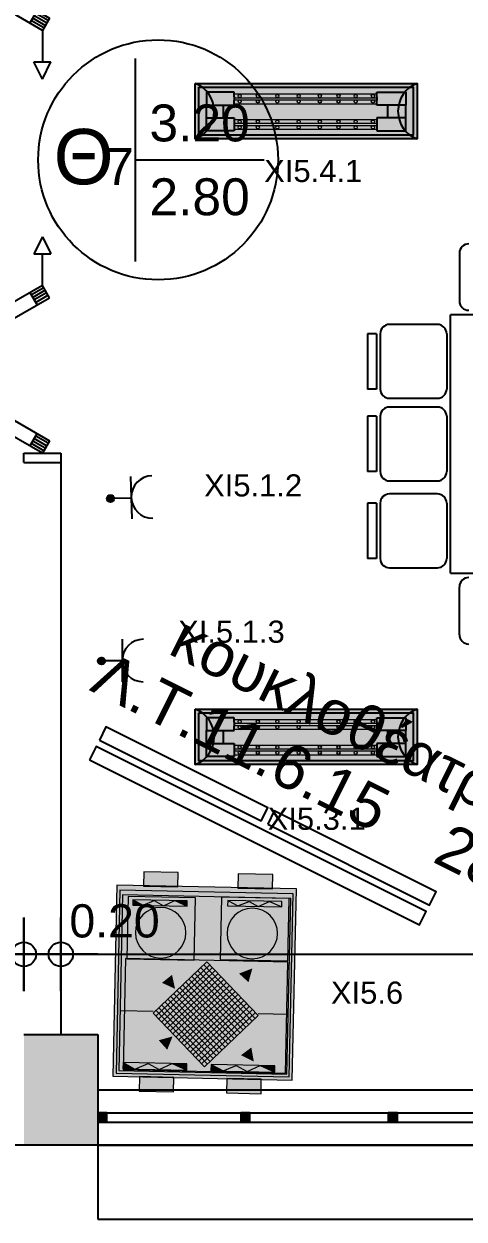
# Model space of a CAD drawing. Header units: metres. Extents: x 0 to 132, y -109 to 310.
# Drawn here: x 22.02 to 24.4, y 13.78 to 20.26 of the extents above; entities that cross this region are included whole.
import ezdxf
from ezdxf.enums import TextEntityAlignment as Align

# ---------------------------------------------------------------- set-up
doc = ezdxf.new("R2010")
doc.units = ezdxf.units.M
doc.header["$LTSCALE"] = 0.036
doc.layers.get('0').update_dxf_attribs({"color": 252})
doc.layers.get('Defpoints').update_dxf_attribs({"color": 252})
for name, color, linetype in [('arxitektonika', 254, 'Continuous'), ('DIMBLK', 252, 'Continuous'), ('electext', 20, 'Continuous'), ('Epipla', 252, 'Continuous'), ('HLEK-SYMBOL', 3, 'Continuous'), ('HLEK_FL001_SYMBOLS', 230, 'Continuous'), ('mihanologika text', 20, 'Continuous'), ('Parathira', 252, 'Continuous'), ('SYMBOLA', 160, 'Continuous')]:
    doc.layers.add(name, color=color, linetype=linetype)
doc.layers.add('fan enallaktis', color=162, linetype='Continuous', lineweight=0)
doc.layers.add('fan enallaktis hatch', color=141, linetype='Continuous', lineweight=0)
doc.styles.add('COMU-N', font='arial.ttf')
doc.styles.get("Standard").update_dxf_attribs({"font": 'arial.ttf'})
doc.dimstyles.new('CADWDOT', dxfattribs={"dimscale": 0.1, "dimtxt": 1.8, "dimasz": 0.08, "dimexe": 2, "dimexo": 0, "dimgap": 0.09, "dimtad": 0, "dimrnd": 0.001, "dimzin": 0, "dimdsep": 46, "dimtxsty": 'Standard', "dimblk1": 'ARTDIM', "dimblk2": 'ARTDIM', "dimsah": 1, "dimcen": 0.09, "dimdle": 0.05, "dimse1": 1, "dimse2": 1, "dimadec": 0, "dimazin": 0, "dimtfac": 1, "dimtmove": 0, "dimatfit": 3, "dimldrblk": 'ARTDIM', "dimfxl": 2, "dimtvp": 0.9999, "dimtolj": 1, "dimtzin": 0, "dimarcsym": 0})

# ---------------------------------------------------------------- blocks, each defined once
blk = doc.blocks.new('ARTDIM')
at = {"layer": 'DIMBLK'}
for p, q in [((0, -24.9975), (0, 24.9975)), ((-24.9975, 0), (24.9975, 0))]:
    blk.add_line(p, q, dxfattribs=at)
blk.add_circle((0, 0), 8.25, dxfattribs=at)
blk = doc.blocks.new('*D298')
at = {"layer": 'arxitektonika', "color": 0, "lineweight": -2}
blk.add_line((18.6262, 15.2176), (22.0102, 15.2176), dxfattribs=at)
at = {"layer": 'Defpoints', "color": 0, "transparency": 16777216}
for p in [(18.6182, 16.358), (22.0182, 16.358), (22.0182, 15.2176)]:
    blk.add_point(p, dxfattribs=at)
at = {"layer": 'arxitektonika', "color": 0, "lineweight": -2, "xscale": 0.008, "yscale": 0.008, "zscale": 0.008, "rotation": 180}
blk.add_blockref('ARTDIM', (18.6182, 15.2176), dxfattribs=at)
at = {"layer": 'arxitektonika', "color": 0, "lineweight": -2, "xscale": 0.008, "yscale": 0.008, "zscale": 0.008}
blk.add_blockref('ARTDIM', (22.0182, 15.2176), dxfattribs=at)
at = {"layer": 'arxitektonika', "color": 0, "insert": (20.3182, 15.3976), "char_height": 0.18, "attachment_point": 5}
blk.add_mtext('\\A1;3.40', dxfattribs=at)
blk = doc.blocks.new('*D299')
at = {"layer": 'arxitektonika', "color": 0, "lineweight": -2}
for p, q in [((22.0262, 15.2176), (22.2102, 15.2176)), ((22.2182, 15.2176), (22.7927, 15.2176))]:
    blk.add_line(p, q, dxfattribs=at)
at = {"layer": 'Defpoints', "color": 0, "transparency": 16777216}
for p in [(22.0182, 17.083), (22.2182, 17.083), (22.2182, 15.2176)]:
    blk.add_point(p, dxfattribs=at)
at = {"layer": 'arxitektonika', "color": 0, "lineweight": -2, "xscale": 0.008, "yscale": 0.008, "zscale": 0.008, "rotation": 180}
blk.add_blockref('ARTDIM', (22.0182, 15.2176), dxfattribs=at)
at = {"layer": 'arxitektonika', "color": 0, "lineweight": -2, "xscale": 0.008, "yscale": 0.008, "zscale": 0.008}
blk.add_blockref('ARTDIM', (22.2182, 15.2176), dxfattribs=at)
at = {"layer": 'arxitektonika', "color": 0, "insert": (22.5095, 15.3976), "char_height": 0.18, "attachment_point": 5}
blk.add_mtext('\\A1;0.20', dxfattribs=at)
blk = doc.blocks.new('A$C67234901')
at = {"layer": 'Parathira'}
for p, q in [((0, 0), (0, -0.05)), ((0.2, -0.05), (0.2, 0)), ((0.1, -0.05), (-0.5712, -0.4375)), ((0, -0.05), (0.2, -0.05)), ((0.1077, -0.0634), (0.0406, -0.1022)), ((0.1388, -0.1171), (0.1, -0.05)), ((-0.5324, -0.5046), (0.1388, -0.1171)), ((0.0329, -0.0888), (0.0716, -0.1559)), ((0.1155, -0.0768), (0.0484, -0.1156)), ((0.1232, -0.0903), (0.0561, -0.129)), ((0.131, -0.1037), (0.0639, -0.1424)), ((-0.5712, -0.4375), (-0.5324, -0.5046)), ((-0.4963, -0.4122), (-0.5634, -0.4509)), ((-0.4886, -0.4256), (-0.5551, -0.464)), ((-0.4808, -0.439), (-0.5479, -0.4778)), ((-0.4731, -0.4524), (-0.5402, -0.4912)), ((-0.5041, -0.3988), (-0.4653, -0.4659)), ((-0.5712, -0.5717), (-0.5324, -0.5046)), ((-0.4731, -0.5568), (-0.5402, -0.518)), ((-0.5324, -0.5046), (0.1388, -0.8921)), ((0.1, -0.9592), (-0.5712, -0.5717)), ((-0.4963, -0.5971), (-0.5634, -0.5583)), ((-0.4886, -0.5836), (-0.5557, -0.5449)), ((-0.4808, -0.5702), (-0.5479, -0.5315)), ((-0.5041, -0.6105), (-0.4653, -0.5434)), ((0.0329, -0.9205), (0.0716, -0.8534)), ((0.1155, -0.9324), (0.0484, -0.8936)), ((0.1232, -0.919), (0.0561, -0.8802)), ((0.131, -0.9055), (0.0639, -0.8668)), ((0.1388, -0.8921), (0.1, -0.9592)), ((0.1077, -0.9458), (0.0406, -0.9071)), ((0.1, -0.9592), (0.1, -1.1299)), ((0.1, -1.2229), (0.0535, -1.1299)), ((0.0535, -1.1299), (0.1465, -1.1299)), ((0.1, -1.2229), (0.1465, -1.1299))]:
    blk.add_line(p, q, dxfattribs=at)
blk = doc.blocks.new('A$C17A37DBB')
at = {"layer": 'Parathira'}
for p, q in [((0.1, 1.2229), (0.0535, 1.1299)), ((0.1, 1.2229), (0.1465, 1.1299)), ((0.0535, 1.1299), (0.1465, 1.1299)), ((0.1, 0.9592), (0.1, 1.1299)), ((0.1, 0.9592), (-0.5712, 0.5717)), ((0.0329, 0.9205), (0.0716, 0.8534)), ((0.1077, 0.9458), (0.0406, 0.9071)), ((0.1155, 0.9324), (0.0484, 0.8936)), ((0.1232, 0.919), (0.0561, 0.8802)), ((0.1388, 0.8921), (0.1, 0.9592)), ((-0.5324, 0.5046), (0.1388, 0.8921)), ((0.131, 0.9055), (0.0639, 0.8668)), ((-0.4963, 0.5971), (-0.5634, 0.5583)), ((-0.4886, 0.5836), (-0.5557, 0.5449)), ((-0.5041, 0.6105), (-0.4653, 0.5434)), ((-0.5712, 0.5717), (-0.5324, 0.5046)), ((-0.4808, 0.5702), (-0.5479, 0.5315)), ((-0.4731, 0.5568), (-0.5402, 0.518)), ((-0.5712, 0.4375), (-0.5324, 0.5046)), ((-0.4886, 0.4256), (-0.5557, 0.4643)), ((-0.4808, 0.439), (-0.5479, 0.4778)), ((-0.4731, 0.4524), (-0.5402, 0.4912)), ((-0.5324, 0.5046), (0.1388, 0.1171)), ((-0.5041, 0.3988), (-0.4653, 0.4659)), ((0.1, 0.05), (-0.5712, 0.4375)), ((-0.4963, 0.4122), (-0.5634, 0.4509)), ((0.0329, 0.0888), (0.0716, 0.1559)), ((0.131, 0.1037), (0.0639, 0.1424)), ((0.1077, 0.0634), (0.0406, 0.1022)), ((0.1155, 0.0768), (0.0484, 0.1156)), ((0.1232, 0.0903), (0.0561, 0.129)), ((0.1388, 0.1171), (0.1, 0.05)), ((0, 0.05), (0.2, 0.05)), ((0, 0), (0, 0.05)), ((0.2, 0.05), (0.2, 0))]:
    blk.add_line(p, q, dxfattribs=at)
blk = doc.blocks.new('A$C3D465094')
at = {"layer": 'Parathira'}
for p, q in [((0.175, 0), (0.175, -3.2)), ((0.225, 0), (0.175, 0)), ((0.175, 0), (0.175, -0.05)), ((0.185, 0), (0.185, -0.05)), ((0.195, 0), (0.195, -0.05)), ((0.205, 0), (0.205, -0.05)), ((0.215, 0), (0.215, -0.05)), ((0.225, 0), (0.225, -3.2)), ((0.225, -0.05), (0.225, 0)), ((0.175, -0.05), (0.225, -0.05)), ((0.225, -0.775), (0.175, -0.775)), ((0.175, -0.775), (0.175, -0.825)), ((0.185, -0.775), (0.185, -0.825)), ((0.195, -0.775), (0.195, -0.825)), ((0.205, -0.775), (0.205, -0.825)), ((0.215, -0.775), (0.215, -0.825)), ((0.225, -0.825), (0.225, -0.775)), ((0.175, -0.825), (0.225, -0.825)), ((0.225, -1.575), (0.175, -1.575)), ((0.175, -1.575), (0.175, -1.625)), ((0.185, -1.575), (0.185, -1.625)), ((0.195, -1.575), (0.195, -1.625)), ((0.205, -1.575), (0.205, -1.625)), ((0.215, -1.575), (0.215, -1.625)), ((0.225, -1.625), (0.225, -1.575)), ((0.175, -1.625), (0.225, -1.625)), ((0.225, -2.375), (0.175, -2.375)), ((0.175, -2.375), (0.175, -2.425)), ((0.185, -2.375), (0.185, -2.425)), ((0.195, -2.375), (0.195, -2.425)), ((0.205, -2.375), (0.205, -2.425)), ((0.215, -2.375), (0.215, -2.425)), ((0.225, -2.425), (0.225, -2.375)), ((0.175, -2.425), (0.225, -2.425)), ((0.225, -3.15), (0.175, -3.15)), ((0.175, -3.15), (0.175, -3.2)), ((0.185, -3.15), (0.185, -3.2)), ((0.195, -3.15), (0.195, -3.2)), ((0.205, -3.15), (0.205, -3.2)), ((0.215, -3.15), (0.215, -3.2)), ((0.225, -3.2), (0.225, -3.15)), ((0.175, -3.2), (0.225, -3.2))]:
    blk.add_line(p, q, dxfattribs=at)
blk = doc.blocks.new('*D217')
at = {"layer": 'arxitektonika', "color": 0, "lineweight": -2}
blk.add_line((22.2262, 15.2176), (29.4102, 15.2176), dxfattribs=at)
at = {"layer": 'Defpoints', "color": 0, "transparency": 16777216}
for p in [(29.4182, 15.2176), (22.2182, 14.783), (29.4182, 14.783)]:
    blk.add_point(p, dxfattribs=at)
at = {"layer": 'arxitektonika', "color": 0, "lineweight": -2, "xscale": 0.008, "yscale": 0.008, "zscale": 0.008, "rotation": 180}
blk.add_blockref('ARTDIM', (22.2182, 15.2176), dxfattribs=at)
at = {"layer": 'arxitektonika', "color": 0, "lineweight": -2, "xscale": 0.008, "yscale": 0.008, "zscale": 0.008}
blk.add_blockref('ARTDIM', (29.4182, 15.2176), dxfattribs=at)
at = {"layer": 'arxitektonika', "color": 0, "insert": (25.8182, 15.3976), "char_height": 0.18, "attachment_point": 5}
blk.add_mtext('\\A1;7.20', dxfattribs=at)
blk = doc.blocks.new('A$C0FDF5983')
at = {"layer": 'Epipla'}
for p, q in [((2.3608, -2.466), (2.3608, -2.726)), ((2.3115, -4.2), (2.3115, -2.8)), ((4.7115, -2.8), (2.3115, -2.8)), ((1.8615, -2.9025), (1.8615, -3.2025)), ((1.9115, -2.9025), (1.9115, -3.2025)), ((1.9315, -2.9025), (1.9315, -3.2025)), ((2.2415, -2.8525), (1.9815, -2.8525)), ((2.2915, -2.9025), (2.2915, -3.2025)), ((1.9815, -3.2525), (2.2415, -3.2525)), ((2.2415, -3.3), (1.9815, -3.3)), ((1.8615, -3.35), (1.8615, -3.65)), ((1.9115, -3.35), (1.9115, -3.65)), ((1.9315, -3.35), (1.9315, -3.65)), ((2.2915, -3.35), (2.2915, -3.65)), ((1.9815, -3.7), (2.2415, -3.7)), ((2.2415, -3.7709), (1.9815, -3.7709)), ((1.8615, -3.8209), (1.8615, -4.1209)), ((1.9115, -3.8209), (1.9115, -4.1209)), ((1.9315, -3.8209), (1.9315, -4.1209)), ((2.2915, -3.8209), (2.2915, -4.1209)), ((1.9815, -4.1709), (2.2415, -4.1709)), ((2.3115, -4.2), (4.7115, -4.2)), ((2.3608, -4.534), (2.3608, -4.274))]:
    blk.add_line(p, q, dxfattribs=at)
for points in [[(1.9115, -2.9025), (1.8615, -2.9025)], [(1.9115, -3.2025), (1.8615, -3.2025)], [(1.9115, -3.35), (1.8615, -3.35)], [(1.9115, -3.65), (1.8615, -3.65)], [(1.9115, -3.8209), (1.8615, -3.8209)], [(1.9115, -4.1209), (1.8615, -4.1209)]]:
    blk.add_lwpolyline(points, dxfattribs=at)
for points in [[(0.409, -5.1044), (1.2857, -5.5424), (1.3215, -5.4709), (0.4448, -5.0328)], [(0.3554, -5.2117), (2.1445, -6.1057), (2.1802, -6.0341), (0.3912, -5.1401)], [(1.3215, -5.5603), (2.1981, -5.9984), (2.2339, -5.9268), (1.3572, -5.4887)]]:
    blk.add_lwpolyline(points, close=True, dxfattribs=at)
for centre, start, end in [((2.4108, -2.466), 90, 180), ((2.4108, -2.726), 180, 270), ((1.9815, -2.9025), 90, 180), ((2.2415, -2.9025), 0, 90), ((1.9815, -3.2025), 180, 270), ((2.2415, -3.2025), 270, 0), ((1.9815, -3.35), 90, 180), ((2.2415, -3.35), 0, 90), ((1.9815, -3.65), 180, 270), ((2.2415, -3.65), 270, 0), ((1.9815, -3.8209), 90, 180), ((2.2415, -3.8209), 0, 90), ((1.9815, -4.1209), 180, 270), ((2.2415, -4.1209), 270, 0), ((2.4108, -4.274), 90, 180), ((2.4108, -4.534), 180, 270)]:
    blk.add_arc(centre, 0.05, start, end, dxfattribs=at)
blk = doc.blocks.new('gJ6_a14')
at = {"linetype": 'Continuous'}
for p, q in [((-0.1176, 0.1119), (0.113, 0.1119)), ((0, 0.1119), (0, 0))]:
    blk.add_line(p, q, dxfattribs=at)
blk.add_arc((-0.0023, 0.2279), 0.1153, 180, 358.95657, dxfattribs=at)
blk = doc.blocks.new('*X789')
at = {"color": 0}
for p, q in [((15.598, 2.587), (15.737, 2.727)), ((15.598, 2.622), (15.702, 2.727)), ((15.601, 2.607), (15.609, 2.616)), ((15.604, 2.646), (15.605, 2.647)), ((15.605, 2.559), (15.765, 2.719)), ((15.605, 2.577), (15.614, 2.585)), ((15.609, 2.652), (15.618, 2.66)), ((15.611, 2.547), (15.618, 2.554)), ((15.614, 2.621), (15.623, 2.63)), ((15.617, 2.536), (15.789, 2.707)), ((15.618, 2.59), (15.627, 2.599)), ((15.623, 2.665), (15.631, 2.674)), ((15.623, 2.559), (15.631, 2.568)), ((15.627, 2.634), (15.636, 2.643)), ((15.627, 2.528), (15.636, 2.537)), ((15.631, 2.603), (15.64, 2.612)), ((15.633, 2.516), (15.808, 2.691)), ((15.636, 2.678), (15.645, 2.687)), ((15.636, 2.572), (15.645, 2.581)), ((15.64, 2.647), (15.649, 2.656)), ((15.64, 2.541), (15.649, 2.55)), ((15.645, 2.616), (15.654, 2.625)), ((15.645, 2.51), (15.654, 2.519)), ((15.649, 2.691), (15.658, 2.7)), ((15.649, 2.585), (15.658, 2.594)), ((15.653, 2.501), (15.824, 2.672)), ((15.654, 2.66), (15.662, 2.669)), ((15.654, 2.554), (15.662, 2.563)), ((15.658, 2.63), (15.667, 2.638)), ((15.658, 2.523), (15.667, 2.532)), ((15.662, 2.705), (15.671, 2.714)), ((15.662, 2.599), (15.671, 2.607)), ((15.664, 2.494), (15.671, 2.501)), ((15.667, 2.674), (15.676, 2.683)), ((15.667, 2.568), (15.676, 2.577)), ((15.671, 2.643), (15.68, 2.652)), ((15.671, 2.537), (15.68, 2.546)), ((15.676, 2.718), (15.678, 2.721)), ((15.676, 2.489), (15.836, 2.648)), ((15.676, 2.612), (15.685, 2.621)), ((15.676, 2.506), (15.685, 2.515)), ((15.68, 2.687), (15.689, 2.696)), ((15.68, 2.581), (15.689, 2.59)), ((15.685, 2.656), (15.693, 2.665)), ((15.685, 2.55), (15.693, 2.559)), ((15.689, 2.625), (15.698, 2.634)), ((15.689, 2.519), (15.698, 2.528)), ((15.693, 2.7), (15.702, 2.709)), ((15.693, 2.594), (15.702, 2.603)), ((15.693, 2.488), (15.702, 2.497)), ((15.698, 2.669), (15.707, 2.678)), ((15.698, 2.563), (15.707, 2.572)), ((15.702, 2.638), (15.711, 2.647)), ((15.702, 2.532), (15.711, 2.541)), ((15.705, 2.482), (15.843, 2.62)), ((15.707, 2.714), (15.715, 2.722)), ((15.707, 2.607), (15.715, 2.616)), ((15.707, 2.501), (15.715, 2.51)), ((15.711, 2.683), (15.72, 2.691)), ((15.711, 2.577), (15.72, 2.585)), ((15.715, 2.652), (15.724, 2.66)), ((15.715, 2.546), (15.724, 2.554)), ((15.72, 2.727), (15.721, 2.728)), ((15.72, 2.621), (15.729, 2.63)), ((15.72, 2.515), (15.729, 2.523)), ((15.724, 2.696), (15.733, 2.705)), ((15.724, 2.59), (15.733, 2.599)), ((15.724, 2.484), (15.733, 2.493)), ((15.729, 2.665), (15.738, 2.674)), ((15.729, 2.559), (15.738, 2.568)), ((15.733, 2.634), (15.742, 2.643)), ((15.733, 2.528), (15.742, 2.537)), ((15.738, 2.709), (15.746, 2.718)), ((15.738, 2.603), (15.746, 2.612)), ((15.738, 2.497), (15.746, 2.506)), ((15.741, 2.482), (15.842, 2.584)), ((15.742, 2.678), (15.751, 2.687)), ((15.742, 2.572), (15.751, 2.581)), ((15.746, 2.647), (15.755, 2.656)), ((15.746, 2.541), (15.755, 2.55)), ((15.751, 2.722), (15.752, 2.724)), ((15.751, 2.616), (15.76, 2.625)), ((15.751, 2.51), (15.76, 2.519)), ((15.755, 2.691), (15.764, 2.7)), ((15.755, 2.585), (15.764, 2.594)), ((15.76, 2.66), (15.768, 2.669)), ((15.76, 2.554), (15.768, 2.563)), ((15.764, 2.63), (15.773, 2.638)), ((15.764, 2.523), (15.773, 2.532)), ((15.768, 2.705), (15.777, 2.714)), ((15.768, 2.599), (15.777, 2.607)), ((15.768, 2.493), (15.777, 2.501)), ((15.773, 2.674), (15.782, 2.683)), ((15.773, 2.568), (15.782, 2.577)), ((15.777, 2.643), (15.786, 2.652)), ((15.777, 2.537), (15.786, 2.546)), ((15.782, 2.612), (15.791, 2.621)), ((15.782, 2.506), (15.791, 2.515)), ((15.786, 2.687), (15.795, 2.696)), ((15.786, 2.581), (15.795, 2.59)), ((15.791, 2.656), (15.799, 2.665)), ((15.791, 2.55), (15.799, 2.559)), ((15.795, 2.625), (15.804, 2.634)), ((15.795, 2.519), (15.804, 2.528)), ((15.799, 2.594), (15.808, 2.603)), ((15.804, 2.669), (15.813, 2.678)), ((15.804, 2.563), (15.813, 2.572)), ((15.808, 2.638), (15.817, 2.647)), ((15.808, 2.532), (15.817, 2.541)), ((15.813, 2.607), (15.822, 2.616)), ((15.817, 2.577), (15.826, 2.585)), ((15.822, 2.652), (15.83, 2.66)), ((15.822, 2.546), (15.83, 2.554)), ((15.826, 2.621), (15.835, 2.63)), ((15.83, 2.59), (15.839, 2.599)), ((15.835, 2.559), (15.835, 2.56)), ((15.839, 2.634), (15.84, 2.635)), ((15.844, 2.603), (15.844, 2.603))]:
    blk.add_line(p, q, dxfattribs=at)
blk = doc.blocks.new('GJ6_A78')
at = {"layer": 'HLEK-SYMBOL', "color": 0, "linetype": 'Continuous'}
blk.add_circle((0, 0), 0.0989, dxfattribs=at)
at = {"layer": 'HLEK-SYMBOL', "color": 0, "xscale": 0.8, "yscale": 0.8, "zscale": 0.8}
blk.add_blockref('*X789', (-12.576, -2.084), dxfattribs=at)
blk = doc.blocks.new('priza')
at = {"layer": 'HLEK_FL001_SYMBOLS', "rotation": 180}
blk.add_blockref('gJ6_a14', (87.4, -100.4952), dxfattribs=at)
at = {"layer": 'HLEK_FL001_SYMBOLS', "xscale": 0.1951472641207488, "yscale": 0.1951472641207488, "zscale": 0.1951472641207488}
blk.add_blockref('GJ6_A78', (87.4, -100.4953), dxfattribs=at)
blk = doc.blocks.new('led 2x32W 1200x300mm aplo')
at = {"layer": 'HLEK_FL001_SYMBOLS', "linetype": 'Continuous', "lineweight": 0}
h = blk.add_hatch(color=256, dxfattribs=at)
h.dxf.hatch_style = 1
h.paths.add_polyline_path([(45.0962, 61.906), (45.0962, 61.606), (46.2983, 61.606), (46.2983, 61.906)])
h.paths.add_polyline_path([(46.2783, 61.886), (46.2783, 61.626), (45.1162, 61.626), (45.1162, 61.886)], flags=16)
h = blk.add_hatch(color=21, dxfattribs=at)
h.dxf.hatch_style = 1
h.paths.add_polyline_path([(45.1162, 61.626), (46.2783, 61.626), (46.2783, 61.886), (45.1162, 61.886)])
at = {"layer": 'HLEK_FL001_SYMBOLS'}
for p, q in [((45.3071, 61.8596), (45.1571, 61.8596)), ((45.1571, 61.8596), (45.1571, 61.7896)), ((45.3071, 61.8346), (45.3071, 61.8596)), ((46.0811, 61.8596), (46.2374, 61.8596)), ((46.0811, 61.8346), (46.0811, 61.8596)), ((46.2374, 61.8596), (46.2374, 61.7896)), ((45.1571, 61.7896), (45.3071, 61.7896)), ((45.1571, 61.7196), (45.1571, 61.7896)), ((45.2471, 61.7896), (45.2471, 61.7196)), ((45.3071, 61.8346), (45.3071, 61.8146)), ((45.3071, 61.7896), (45.3071, 61.8146)), ((46.0811, 61.8346), (46.0811, 61.8146)), ((46.0811, 61.7896), (46.0811, 61.8146)), ((46.2374, 61.7896), (46.0811, 61.7896)), ((46.1387, 61.7896), (46.1387, 61.7196)), ((46.2374, 61.7196), (46.2374, 61.7896)), ((45.1571, 61.6496), (45.1571, 61.7196)), ((45.1571, 61.7196), (45.3071, 61.7196)), ((45.3071, 61.7196), (45.3071, 61.6946)), ((46.0811, 61.7196), (46.0811, 61.6946)), ((46.2374, 61.7196), (46.0811, 61.7196)), ((46.2374, 61.6496), (46.2374, 61.7196)), ((45.3071, 61.6946), (45.3071, 61.6746)), ((45.3071, 61.6746), (45.3071, 61.6496)), ((46.0811, 61.6946), (46.0811, 61.6746)), ((46.0811, 61.6746), (46.0811, 61.6496)), ((45.3071, 61.6496), (45.1571, 61.6496)), ((46.0811, 61.6496), (46.2374, 61.6496))]:
    blk.add_line(p, q, dxfattribs=at)
at = {"layer": 'HLEK_FL001_SYMBOLS', "linetype": 'Continuous', "lineweight": 0}
for p, q in [((45.307, 61.85), (46.0811, 61.85)), ((45.307, 61.8291), (46.0811, 61.8291)), ((45.307, 61.8176), (46.0811, 61.8176)), ((45.307, 61.7966), (46.0811, 61.7966)), ((45.307, 61.7115), (46.0811, 61.7115)), ((45.307, 61.6905), (46.0811, 61.6905)), ((45.307, 61.6791), (46.0811, 61.6791)), ((45.307, 61.6581), (46.0811, 61.6581))]:
    blk.add_line(p, q, dxfattribs=at)
at = {"layer": 'HLEK_FL001_SYMBOLS'}
for points in [[(45.0962, 61.906), (46.2983, 61.906), (46.2983, 61.606), (45.0962, 61.606)], [(45.1162, 61.886), (46.2783, 61.886), (46.2783, 61.626), (45.1162, 61.626)]]:
    blk.add_lwpolyline(points, close=True, dxfattribs=at)
at = {"layer": 'HLEK_FL001_SYMBOLS', "linetype": 'Continuous', "lineweight": 0}
for centre in [(45.3367, 61.8385), (45.4356, 61.8385), (45.5416, 61.8385), (45.6566, 61.8385), (45.7717, 61.8385), (45.8726, 61.8385), (45.9654, 61.8385), (46.0592, 61.8385), (45.3367, 61.8084), (45.4356, 61.8084), (45.5416, 61.8084), (45.6566, 61.8084), (45.7717, 61.8084), (45.8726, 61.8084), (45.9654, 61.8084), (46.0592, 61.8084), (45.3367, 61.6996), (45.3367, 61.6689), (45.4356, 61.6996), (45.4356, 61.6689), (45.5416, 61.6996), (45.5416, 61.6689), (45.6566, 61.6996), (45.6566, 61.6689), (45.7717, 61.6996), (45.7717, 61.6689), (45.8726, 61.6996), (45.8726, 61.6689), (45.9654, 61.6996), (45.9654, 61.6689), (46.0592, 61.6996), (46.0592, 61.6689)]:
    blk.add_circle(centre, 0.00855, dxfattribs=at)
at = {"layer": 'HLEK_FL001_SYMBOLS'}
for centre, start, end in [((45.0387, 61.756), 290.97637, 69.02363), ((46.3558, 61.756), 110.97637, 249.02363)]:
    blk.add_arc(centre, 0.1606, start, end, dxfattribs=at)
blk = doc.blocks.new('gY1_a36')
at = {"layer": 'SYMBOLA', "color": 0}
blk.add_solid([(0.15, 0.075), (0.15, -0.075), (0, 0)], dxfattribs=at)
blk = doc.blocks.new('gY1_a40')
at = {"layer": 'SYMBOLA'}
for points in [[(0.15, 0.075), (0.15, -0.075), (0, 0)], [(0.01, 0), (0.31, 0.075), (0.285, 0)], [(0.31, -0.075), (0.285, 0), (0.01, 0)]]:
    blk.add_solid(points, dxfattribs=at)
blk = doc.blocks.new('fan enallaktis')
at = {"layer": 'fan enallaktis hatch'}
for points in [[(-1.2878, 0.0641), (-0.0609, 0.0641), (-0.0609, 1.2155), (-1.2878, 1.2155), (-1.2878, 1.0449), (-1.2842, 1.0449), (-1.2842, 0.824), (-1.2878, 0.824)], [(-1.2878, 0.439), (-1.2842, 0.439), (-1.2842, 0.2181), (-1.2878, 0.2181), (-1.2878, 0.0641), (-0.0609, 0.0641), (-0.0609, 1.2155), (-1.2878, 1.2155)], [(-1.2878, 0.0641), (-0.0609, 0.0641), (-0.0609, 0.824), (-0.0627, 0.824), (-0.0627, 1.0449), (-0.0609, 1.0449), (-0.0609, 1.2155), (-1.2878, 1.2155)], [(-1.2878, 0.0641), (-0.0609, 0.0641), (-0.0609, 0.263), (-0.0627, 0.263), (-0.0627, 0.4839), (-0.0609, 0.4839), (-0.0609, 1.2155), (-1.2878, 1.2155)], [(-1.2878, 0.0641), (-0.0609, 0.0641), (-0.0609, 0.824), (-0.0627, 0.824), (-0.0627, 1.0449), (-0.0609, 1.0449), (-0.0609, 1.2155), (-1.2878, 1.2155)], [(-1.2878, 0.0641), (-0.0609, 0.0641), (-0.0609, 1.2155), (-1.2878, 1.2155), (-1.2878, 1.0449), (-1.2842, 1.0449), (-1.2842, 0.824), (-1.2878, 0.824)], [(-0.151, 0.8366), (-0.1107, 0.9204), (-0.1476, 0.9909), (-0.1107, 1.0748), (-0.1503, 1.1507), (-0.151, 1.1507)], [(-0.1107, 1.0748), (-0.1107, 1.1507), (-0.1503, 1.1507)], [(-1.1961, 0.8431), (-1.1619, 0.9144), (-1.1933, 0.9743), (-1.1619, 1.0456), (-1.1961, 1.1112)], [(-1.1619, 1.0456), (-1.1619, 1.1112), (-1.1961, 1.1112)], [(-0.8257, 0.9287, 1), (-1.1502, 0.9287, 1)], [(-0.1107, 1.0748), (-0.1476, 0.9909), (-0.1107, 0.9204)], [(-1.2878, 1.0449), (-1.377, 1.0449), (-1.377, 0.824), (-1.2878, 0.824)], [(-1.1933, 0.9743), (-1.1619, 0.9144), (-1.1619, 1.0456)], [(-0.0609, 0.824), (0.0301, 0.824), (0.0301, 1.0449), (-0.0609, 1.0449)], [(-0.1107, 0.9204), (-0.151, 0.8366), (-0.1107, 0.7426)], [(-1.1619, 0.9144), (-1.1961, 0.8431), (-1.1619, 0.7633)], [(-1.1961, 0.7633), (-1.1619, 0.7633), (-1.1961, 0.8431)], [(-0.151, 0.8366), (-0.151, 0.7426), (-0.1107, 0.7426)], [(-0.151, 0.2717), (-0.1107, 0.3556), (-0.1476, 0.426), (-0.1107, 0.5099), (-0.151, 0.5871)], [(-0.1107, 0.5871), (-0.151, 0.5871), (-0.1107, 0.5099)], [(-0.1107, 0.5099), (-0.1476, 0.426), (-0.1107, 0.3556)], [(-0.0609, 0.263), (0.0301, 0.263), (0.0301, 0.4839), (-0.0609, 0.4839)], [(-1.2878, 0.439), (-1.377, 0.439), (-1.377, 0.2181), (-1.2878, 0.2181)], [(-0.1107, 0.1778), (-0.1107, 0.3556), (-0.151, 0.2717)], [(-0.151, 0.1778), (-0.1107, 0.1778), (-0.151, 0.2717)]]:
    blk.add_hatch(color=256, dxfattribs=at).paths.add_polyline_path(points)
h = blk.add_hatch(color=256, dxfattribs=at)
h.paths.add_polyline_path([(-1.2878, 1.0449), (-1.2842, 1.0449), (-1.2842, 0.824), (-1.2878, 0.824), (-1.2878, 0.439), (-1.2842, 0.439), (-1.2842, 0.2181), (-1.2878, 0.2181), (-1.2878, 0.0641), (-0.0609, 0.0641), (-0.0609, 0.263), (-0.0627, 0.263), (-0.0627, 0.4839), (-0.0609, 0.4839), (-0.0609, 0.824), (-0.0627, 0.824), (-0.0627, 1.0449), (-0.0609, 1.0449), (-0.0609, 1.2155), (-1.2878, 1.2155)])
h.paths.add_polyline_path([(-1.2551, 0.0851), (-0.0819, 0.0851), (-0.0819, 1.1956), (-1.2551, 1.1956)], flags=16)
h.paths.add_polyline_path([(-1.2265, 1.178), (-0.0987, 1.178), (-0.0987, 0.0995), (-1.2265, 0.0995)], flags=0)
h.paths.add_polyline_path([(-1.2161, 1.1431), (-0.8172, 1.1431), (-0.8172, 1.1507), (-0.151, 1.1507), (-0.151, 1.1519), (-0.1058, 1.1519), (-0.1058, 0.1091), (-0.8172, 0.1091), (-0.8172, 0.7097), (-1.2161, 0.7097)], flags=0)
h.paths.add_polyline_path([(-1.1961, 1.1112), (-1.1619, 1.1112), (-1.1619, 0.7633), (-1.1961, 0.7633)], flags=0)
h.paths.add_polyline_path([(-0.8257, 0.9287, -1), (-1.1502, 0.9287, -1)], flags=0)
h.paths.add_polyline_path([(-1.0821, 1.0511), (-0.8379, 0.929), (-1.0821, 0.8069)], flags=0)
h.paths.add_polyline_path([(-1.2243, 0.5433), (-0.825, 0.5433), (-0.825, 0.1098), (-1.2243, 0.1098)], flags=0)
h.paths.add_polyline_path([(-1.2043, 0.5031), (-1.1701, 0.5031), (-1.1701, 0.1552), (-1.2043, 0.1552)], flags=0)
h.paths.add_polyline_path([(-0.8339, 0.3409, -1), (-1.1583, 0.3409, -1)], flags=0)
h.paths.add_polyline_path([(-0.4706, 0.966), (-0.1336, 0.629), (-0.4706, 0.292), (-0.8077, 0.629)], flags=0)
h.paths.add_polyline_path([(-0.7696, 0.6299), (-0.4704, 0.9291), (-0.1713, 0.6299), (-0.4704, 0.3308)], flags=0)
h.paths.add_polyline_path([(-0.7338, 0.6309), (-0.4704, 0.8942), (-0.2071, 0.6309), (-0.4704, 0.3676)], flags=0)
h.paths.add_polyline_path([(-0.6954, 0.6324), (-0.4704, 0.8574), (-0.2455, 0.6324), (-0.4704, 0.4075)], flags=0)
h.paths.add_polyline_path([(-0.657, 0.6309), (-0.4704, 0.8175), (-0.2838, 0.6309), (-0.4704, 0.4443)], flags=0)
h.paths.add_polyline_path([(-0.6204, 0.6307), (-0.4704, 0.7807), (-0.3205, 0.6307), (-0.4704, 0.4807)], flags=0)
h.paths.add_polyline_path([(-0.5838, 0.6309), (-0.4704, 0.7442), (-0.3571, 0.6309), (-0.4704, 0.5176)], flags=0)
h.paths.add_polyline_path([(-0.5454, 0.6324), (-0.4704, 0.7074), (-0.3955, 0.6324), (-0.4704, 0.5574)], flags=0)
h.paths.add_polyline_path([(-0.5071, 0.6309), (-0.4704, 0.6675), (-0.4338, 0.6309), (-0.4704, 0.5943)], flags=0)
h.paths.add_polyline_path([(-0.9019, 0.4626), (-0.9019, 0.2185), (-1.1461, 0.3405)], flags=0)
h.paths.add_polyline_path([(-0.151, 0.5871), (-0.1107, 0.5871), (-0.1107, 0.1778), (-0.151, 0.1778)], flags=0)
h = blk.add_hatch(color=256, dxfattribs=at)
h.paths.add_polyline_path([(-1.2161, 0.7097), (-1.2161, 1.1431), (-0.8172, 1.1431), (-0.8172, 1.1507), (-0.151, 1.1507), (-0.151, 1.1519), (-0.1107, 1.1519), (-0.1107, 1.1507), (-0.1058, 1.1507), (-0.1058, 0.1091), (-0.4829, 0.1091), (-0.4829, 0.0995), (-0.0987, 0.0995), (-0.0987, 1.178), (-1.2265, 1.178), (-1.2265, 0.0995), (-0.4829, 0.0995), (-0.4829, 0.1091), (-0.8172, 0.1091), (-0.8172, 0.7097)])
h.paths.add_polyline_path([(-0.825, 0.5433), (-0.825, 0.1098), (-1.2243, 0.1098), (-1.2243, 0.5433)], flags=16)
h.paths.add_polyline_path([(-1.1701, 0.5031), (-1.1701, 0.1552), (-1.2043, 0.1552), (-1.2043, 0.5031)], flags=0)
h.paths.add_polyline_path([(-0.8339, 0.3409, -1), (-1.1583, 0.3409, -1)], flags=0)
h.paths.add_polyline_path([(-0.9019, 0.4626), (-0.9019, 0.2185), (-1.1461, 0.3405)], flags=0)
h = blk.add_hatch(color=256, dxfattribs=at)
h.paths.add_polyline_path([(-0.8172, 0.1091), (-0.1058, 0.1091), (-0.1058, 1.1507), (-0.8168, 1.1507), (-0.8168, 0.7097), (-0.8172, 0.7097)])
h.paths.add_polyline_path([(-0.8257, 0.9287, 1), (-1.1502, 0.9287, 1)])
h.paths.add_polyline_path([(-0.8379, 0.929), (-1.0821, 0.8069), (-1.0821, 1.0511)], flags=16)
h.paths.add_polyline_path([(-1.1619, 1.1112), (-1.1619, 0.7633), (-1.1961, 0.7633), (-1.1961, 1.1112)])
h = blk.add_hatch(color=256, dxfattribs=at)
h.paths.add_polyline_path([(-0.8168, 1.1507), (-0.8168, 0.7097), (-0.8172, 0.7097), (-0.8172, 0.1091), (-0.1058, 0.1091), (-0.1058, 0.7426), (-0.151, 0.7426), (-0.151, 1.1507)])
h.paths.add_polyline_path([(-0.4706, 0.966), (-0.1336, 0.629), (-0.4706, 0.292), (-0.8077, 0.629)], flags=16)
h.paths.add_polyline_path([(-0.4704, 0.9291), (-0.1713, 0.6299), (-0.4704, 0.3308), (-0.7696, 0.6299)], flags=0)
h.paths.add_polyline_path([(-0.4704, 0.8942), (-0.2071, 0.6309), (-0.4704, 0.3676), (-0.7338, 0.6309)], flags=0)
h.paths.add_polyline_path([(-0.2455, 0.6324), (-0.4704, 0.4075), (-0.6954, 0.6324), (-0.4704, 0.8574)], flags=0)
h.paths.add_polyline_path([(-0.2838, 0.6309), (-0.4704, 0.4443), (-0.657, 0.6309), (-0.4704, 0.8175)], flags=0)
h.paths.add_polyline_path([(-0.3205, 0.6307), (-0.4704, 0.4807), (-0.6204, 0.6307), (-0.4704, 0.7807)], flags=0)
h.paths.add_polyline_path([(-0.3571, 0.6309), (-0.4704, 0.5176), (-0.5838, 0.6309), (-0.4704, 0.7442)], flags=0)
h.paths.add_polyline_path([(-0.3955, 0.6324), (-0.4704, 0.5574), (-0.5454, 0.6324), (-0.4704, 0.7074)], flags=0)
h.paths.add_polyline_path([(-0.4338, 0.6309), (-0.4704, 0.5943), (-0.5071, 0.6309), (-0.4704, 0.6675)], flags=0)
h.paths.add_polyline_path([(-0.151, 0.5871), (-0.1107, 0.5871), (-0.1107, 0.1778), (-0.151, 0.1778)], flags=16)
h = blk.add_hatch(color=256, dxfattribs=at)
h.paths.add_polyline_path([(-1.2243, 0.1098), (-0.825, 0.1098), (-0.825, 0.5433), (-1.2243, 0.5433)])
h.paths.add_polyline_path([(-0.8339, 0.3409, 1), (-1.1583, 0.3409, 1)], flags=16)
h.paths.add_polyline_path([(-1.1461, 0.3405), (-0.9019, 0.4626), (-0.9019, 0.2185)], flags=0)
at = {"layer": 'fan enallaktis'}
for p, q in [((-0.4829, 0.966), (-0.4829, 1.173)), ((-0.151, 1.1519), (-0.1107, 1.0748)), ((-1.1961, 1.1112), (-1.1619, 1.0456)), ((-0.1107, 1.0748), (-0.1476, 0.9909)), ((-1.1619, 1.0456), (-1.1933, 0.9743)), ((-1.1933, 0.9743), (-1.1619, 0.9144)), ((-0.7877, 0.6119), (-0.4516, 0.9479)), ((-0.7702, 0.5944), (-0.4342, 0.9305)), ((-0.5057, 0.9295), (-0.1697, 0.5934)), ((-0.4883, 0.947), (-0.1522, 0.6109)), ((-0.1107, 0.9204), (-0.151, 0.8366)), ((-0.1476, 0.9909), (-0.1107, 0.9204)), ((-1.1619, 0.9144), (-1.1961, 0.8431)), ((-1.1961, 0.8431), (-1.1619, 0.7633)), ((-0.7518, 0.576), (-0.4157, 0.9121)), ((-0.7319, 0.5561), (-0.3958, 0.8921)), ((-0.7135, 0.5376), (-0.3774, 0.8737)), ((-0.6953, 0.5194), (-0.3592, 0.8555)), ((-0.5807, 0.8545), (-0.2446, 0.5185)), ((-0.5625, 0.8727), (-0.2264, 0.5367)), ((-0.5441, 0.8912), (-0.208, 0.5551)), ((-0.5241, 0.9111), (-0.1881, 0.575)), ((-0.6768, 0.501), (-0.3408, 0.8371)), ((-0.6569, 0.4811), (-0.3208, 0.8171)), ((-0.6557, 0.7795), (-0.3196, 0.4435)), ((-0.6385, 0.4627), (-0.3024, 0.7987)), ((-0.6375, 0.7978), (-0.3014, 0.4617)), ((-0.6203, 0.4444), (-0.2842, 0.7805)), ((-0.6191, 0.8162), (-0.283, 0.4801)), ((-0.5991, 0.8361), (-0.2631, 0.5)), ((-0.151, 0.8366), (-0.1107, 0.7426)), ((-0.7307, 0.7046), (-0.3946, 0.3685)), ((-0.7125, 0.7228), (-0.3764, 0.3867)), ((-0.6941, 0.7412), (-0.358, 0.4051)), ((-0.6741, 0.7611), (-0.338, 0.4251)), ((-0.6019, 0.426), (-0.2658, 0.7621)), ((-0.5819, 0.4061), (-0.2458, 0.7422)), ((-0.5635, 0.3877), (-0.2274, 0.7237)), ((-0.5453, 0.3695), (-0.2092, 0.7055)), ((-0.7875, 0.6478), (-0.4514, 0.3117)), ((-0.7691, 0.6662), (-0.433, 0.3301)), ((-0.7491, 0.6861), (-0.413, 0.3501)), ((-0.5269, 0.351), (-0.1908, 0.6871)), ((-0.5069, 0.3311), (-0.1708, 0.6672)), ((-0.4885, 0.3127), (-0.1524, 0.6488)), ((-0.151, 0.5871), (-0.1107, 0.5099)), ((-1.2043, 0.5031), (-1.1701, 0.4376)), ((-0.1107, 0.5099), (-0.1476, 0.426)), ((-1.1701, 0.4376), (-1.2014, 0.3663)), ((-0.1476, 0.426), (-0.1107, 0.3556)), ((-1.2014, 0.3663), (-1.1701, 0.3064)), ((-0.1107, 0.3556), (-0.151, 0.2717)), ((-1.1701, 0.3064), (-1.2043, 0.2351)), ((-1.2043, 0.2351), (-1.1701, 0.1552)), ((-0.4829, 0.292), (-0.4829, 0.0996)), ((-0.151, 0.2717), (-0.1107, 0.1778))]:
    blk.add_line(p, q, dxfattribs=at)
for points in [[(-1.2878, 1.2155), (-0.0609, 1.2155), (-0.0609, 0.0641), (-1.2878, 0.0641)], [(-1.2551, 1.1956), (-0.0819, 1.1956), (-0.0819, 0.0851), (-1.2551, 0.0851)], [(-1.2265, 1.178), (-0.0987, 1.178), (-0.0987, 0.0995), (-1.2265, 0.0995)], [(-0.8172, 1.1507), (-0.1058, 1.1507), (-0.1058, 0.1091), (-0.8172, 0.1091)], [(-0.151, 1.1519), (-0.1107, 1.1519), (-0.1107, 0.7426), (-0.151, 0.7426)], [(-1.2161, 1.1431), (-0.8168, 1.1431), (-0.8168, 0.7097), (-1.2161, 0.7097)], [(-1.1961, 1.1112), (-1.1619, 1.1112), (-1.1619, 0.7633), (-1.1961, 0.7633)], [(-1.377, 1.0449), (-1.2842, 1.0449), (-1.2842, 0.824), (-1.377, 0.824)], [(-0.0627, 1.0449), (0.0301, 1.0449), (0.0301, 0.824), (-0.0627, 0.824)], [(-0.4706, 0.292), (-0.1336, 0.629), (-0.4706, 0.966), (-0.8077, 0.629)], [(-1.2243, 0.5433), (-0.825, 0.5433), (-0.825, 0.1098), (-1.2243, 0.1098)], [(-0.151, 0.5871), (-0.1107, 0.5871), (-0.1107, 0.1778), (-0.151, 0.1778)], [(-1.2043, 0.5031), (-1.1701, 0.5031), (-1.1701, 0.1552), (-1.2043, 0.1552)], [(-0.0627, 0.4839), (0.0301, 0.4839), (0.0301, 0.263), (-0.0627, 0.263)], [(-1.377, 0.439), (-1.2842, 0.439), (-1.2842, 0.2181), (-1.377, 0.2181)]]:
    blk.add_lwpolyline(points, close=True, dxfattribs=at)
for centre in [(-0.9879, 0.9287), (-0.9961, 0.3409)]:
    blk.add_circle(centre, 0.1622, dxfattribs=at)
at = {"layer": 'fan enallaktis', "xscale": 1.627830749999999, "yscale": 1.627830749999999, "zscale": 1.627830749999999, "rotation": 180}
blk.add_blockref('gY1_a36', (-0.8379, 0.9298), dxfattribs=at)
at = {"layer": 'fan enallaktis', "color": 240}
for p, xscale, yscale, zscale, rotation in [((-0.6305, 0.8287), 0.5471699999999997, 0.5471699999999997, 0.5471699999999997, 139.998246099921), ((-0.3247, 0.8385), 0.5471699999999998, 0.5471699999999998, 0.5471699999999998, 46.90418803826589), ((-0.7718, 0.3355), 0.5471699999999998, 0.5471699999999998, 0.5471699999999998, 41.27729920653211), ((-0.1746, 0.3136), 0.5471699999999999, 0.5471699999999999, 0.5471699999999999, 142.2600130889486)]:
    blk.add_blockref('gY1_a40', p, dxfattribs=dict(at, xscale=xscale, yscale=yscale, zscale=zscale, rotation=rotation))
at = {"layer": 'fan enallaktis', "xscale": 1.627830749999999, "yscale": 1.627830749999999, "zscale": 1.627830749999999}
blk.add_blockref('gY1_a36', (-1.1461, 0.3397), dxfattribs=at)

msp = doc.modelspace()

# ---------------------------------------------------------------- hatches: boundary and pattern name
at = {"layer": 'arxitektonika'}
msp.add_hatch(color=256, dxfattribs=at).paths.add_polyline_path([(22.0182, 14.183), (22.4182, 14.183), (22.4182, 14.783), (22.0182, 14.783)])

# ---------------------------------------------------------------- linework, layer by layer
for p, q in [((22.6206, 20.0723), (22.6206, 18.9723)), ((22.6206, 19.5223), (23.3206, 19.5223)), ((22.0182, 17.883), (22.2182, 17.883)), ((22.2182, 17.883), (22.2182, 14.783)), ((22.0182, 14.783), (22.4182, 14.783)), ((22.4182, 14.783), (22.4182, 14.183)), ((22.4182, 14.483), (25.6182, 14.483)), ((22.4182, 14.183), (22.0182, 14.183)), ((22.4182, 14.183), (25.6182, 14.183)), ((22.4182, 14.183), (22.4182, 13.783)), ((22.4182, 13.783), (25.6182, 13.783))]:
    msp.add_line(p, q, dxfattribs=at)
msp.add_lwpolyline([(22.0182, 47.283), (33.2182, 47.283), (33.2182, 32.883), (35.2182, 32.883), (35.2182, 33.083), (35.6182, 33.083), (40.8182, 27.783), (40.8182, 25.383), (55.1182, 25.383), (55.1182, 14.183), (11.4182, 14.183), (11.4182, 25.383), (22.0182, 25.383)], close=True, dxfattribs=at)
msp.add_circle((22.7456, 19.5223), 0.65, dxfattribs=at)

# ---------------------------------------------------------------- block references
for name, p in [('A$C0FDF5983', (22.0182, 21.483)), ('A$C67234901', (22.0182, 21.183)), ('A$C17A37DBB', (22.0182, 17.883))]:
    msp.add_blockref(name, p, dxfattribs=at)
at = {"layer": 'arxitektonika', "rotation": 90}
msp.add_blockref('A$C3D465094', (22.4182, 14.133), dxfattribs=at)
at = {"layer": 'fan enallaktis', "xscale": -0.844999999993888, "yscale": 0.8450000000302681, "zscale": 0.8450000000000001, "rotation": 88.76645582648439}
msp.add_blockref('fan enallaktis', (23.5261, 14.483), dxfattribs=at)
at = {"layer": 'HLEK_FL001_SYMBOLS', "linetype": 'Continuous', "lineweight": 0}
for p in [(-22.1494, -41.9701), (-22.1494, -45.3597)]:
    msp.add_blockref('led 2x32W 1200x300mm aplo', p, dxfattribs=at)
at = {"layer": 'HLEK_FL001_SYMBOLS'}
for p, rotation in [((-75.5686, -72.4411), 91.57430323900462), ((-78.0568, -70.5929), 89.99999999999999)]:
    msp.add_blockref('priza', p, dxfattribs=dict(at, rotation=rotation))

# ---------------------------------------------------------------- texts
at = {"layer": 'arxitektonika', "style": 'COMU-N'}
for s, height, p in [('Θ', 0.3, (22.1789, 19.3897)), ('7', 0.2, (22.4586, 19.3864))]:
    msp.add_text(s, height=height, dxfattribs=at).set_placement(p)
for s, p in [('κουκλοθέατρο', (22.792, 16.8504)), ('Λ.Τ.11.6.15', (22.368, 16.6504)), ('2&3', (24.226, 15.7219))]:
    msp.add_text(s, height=0.24, rotation=333.44885, dxfattribs=at).set_placement(p)
at = {"layer": 'arxitektonika', "linetype": 'ByBlock', "style": 'COMU-N'}
for tag, text, p in [('3.20', '0.90', (22.9706, 19.6223)), ('2.80', '2.20', (22.9706, 19.2223))]:
    msp.add_attdef(tag, text=text, height=0.2, dxfattribs=at).set_placement(p, align=Align.CENTER)
at = {"layer": 'electext', "char_height": 0.12, "attachment_point": 1}
for s, width, insert in [('XI5.4.1', 0.62757, (23.3206, 19.5223)), ('XI5.3.1', 0.912426, (23.3396, 16.0122)), ('XI5.6', 0.343498, (23.6823, 15.0698))]:
    msp.add_mtext_dynamic_manual_height_columns(s, width=width, gutter_width=0.6, heights=[0], dxfattribs=dict(at, insert=insert))
at = {"layer": 'mihanologika text', "char_height": 0.12, "attachment_point": 1}
for s, width, insert in [('XI5.1.2', 0.518409, (22.995, 17.8184)), ('XI.5.1.3', 0.723213, (22.8542, 17.0258))]:
    msp.add_mtext_dynamic_manual_height_columns(s, width=width, gutter_width=0.6, heights=[0], dxfattribs=dict(at, insert=insert))

# ---------------------------------------------------------------- dimensions: what is measured, and where the dimension line sits
at = {"layer": 'arxitektonika'}
for base, p1, p2, picture, middle in [((22.2182, 15.2176), (22.0182, 17.083), (22.2182, 17.083), '*D299', (22.5095, 15.3976)), ((22.0182, 15.2176), (18.6182, 16.358), (22.0182, 16.358), '*D298', (20.3182, 15.3976)), ((29.4182, 15.2176), (22.2182, 14.783), (29.4182, 14.783), '*D217', (25.8182, 15.3976))]:
    dim = msp.add_linear_dim(base=base, p1=p1, p2=p2, dimstyle='CADWDOT', dxfattribs=at)
    dim.commit()
    dim.dimension.update_dxf_attribs({"geometry": picture, "text_midpoint": middle})

doc.saveas('drawing.dxf')
